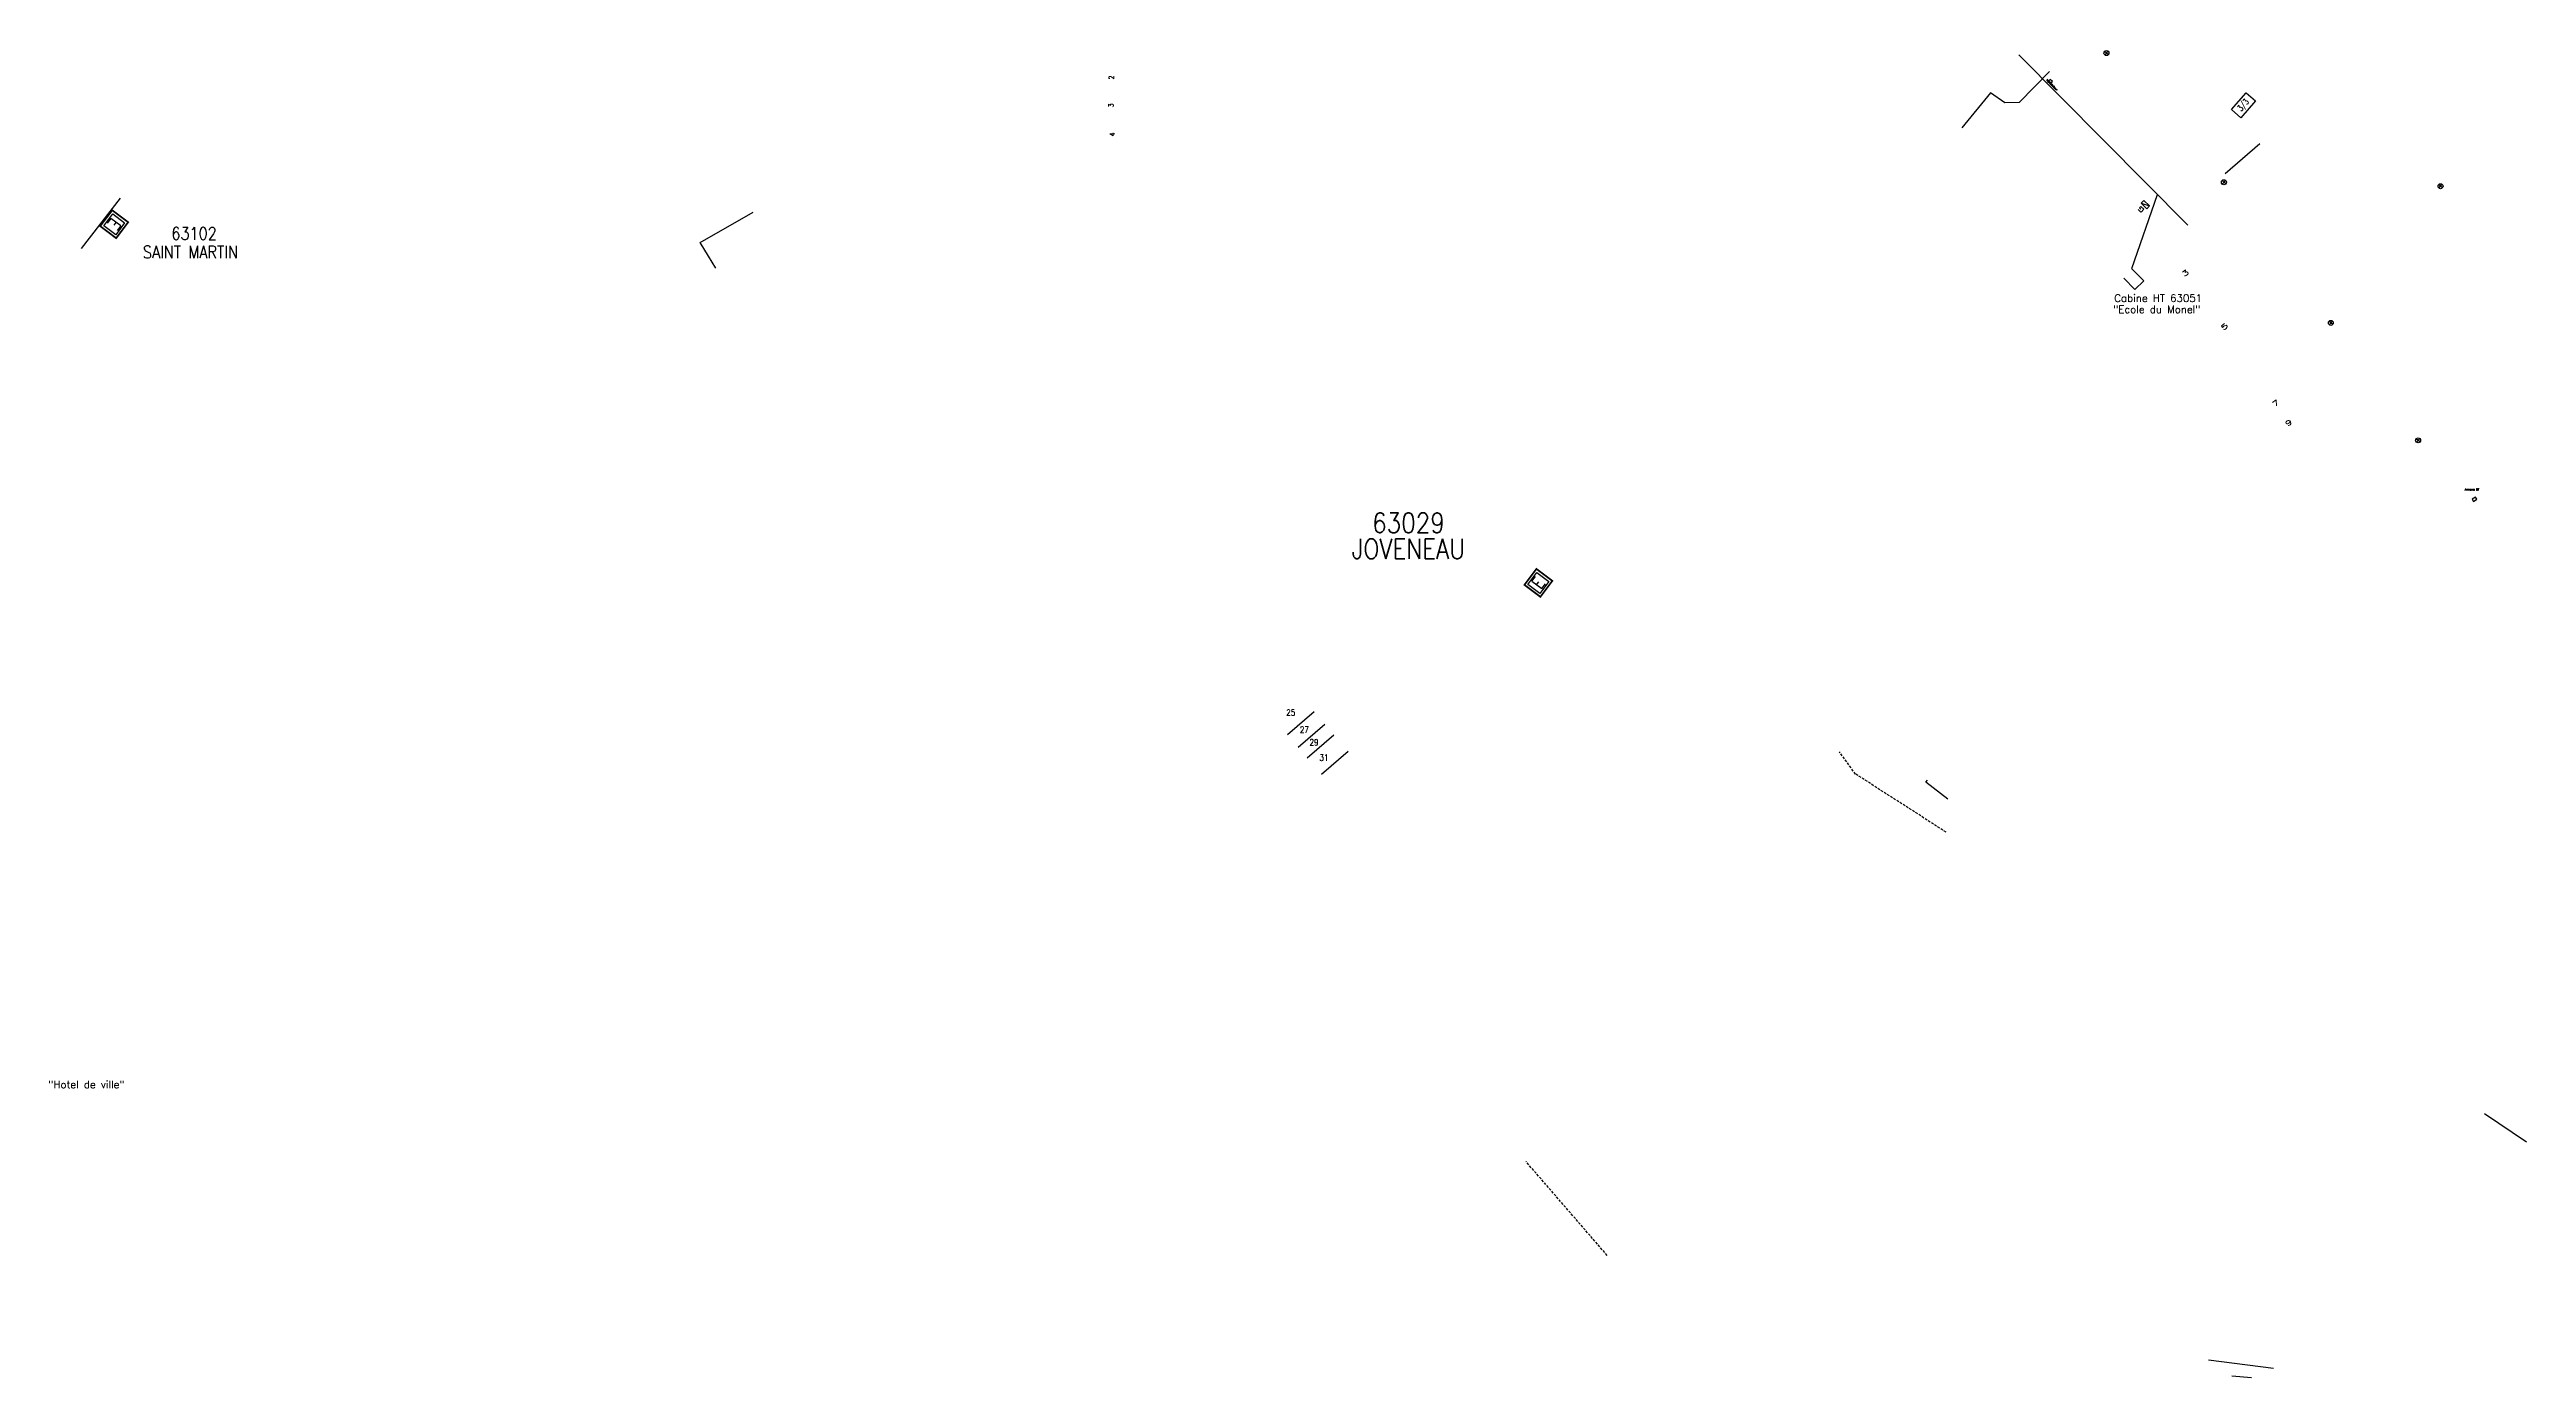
# Model space of a CAD drawing. Header units: millimetres. Extents: x 80014 to 81018, y 144000 to 145000.
# Drawn here: x 80504.5 to 81001.2, y 144000 to 144266.2 of the extents above; entities that cross this region are included whole.
import ezdxf
from ezdxf.enums import TextEntityAlignment as Align

# ---------------------------------------------------------------- set-up
doc = ezdxf.new("R2010")
doc.units = ezdxf.units.MM
doc.linetypes.add('DASHED', pattern=[0.75, 0.5, -0.25])
doc.layers.get('0').update_dxf_attribs({"linetype": 'CONTINUOUS'})
for name, color, linetype in [('B_310', 7, 'CONTINUOUS'), ('BB01', 7, 'CONTINUOUS'), ('BB06', 7, 'CONTINUOUS'), ('BB08', 7, 'CONTINUOUS'), ('BF05', 7, 'CONTINUOUS'), ('BG01', 7, 'CONTINUOUS'), ('BR01', 7, 'CONTINUOUS'), ('BR12', 7, 'CONTINUOUS'), ('M_200', 7, 'CONTINUOUS'), ('W0100', 7, 'CONTINUOUS'), ('W0112', 1, 'DASHED'), ('W0432', 7, 'CONTINUOUS'), ('W0991', 7, 'CONTINUOUS')]:
    doc.layers.add(name, color=color, linetype=linetype)
doc.styles.add('B_ROMANS', font='ROMANS.shx', dxfattribs={"width": 0.75})
doc.styles.add('M_ROMANS', font='ROMANS.shx', dxfattribs={"width": 0.75})
doc.styles.get("Standard").update_dxf_attribs({"font": 'romans.shx', "width": 0.85})

# ---------------------------------------------------------------- blocks, each defined once
blk = doc.blocks.new('M_200_56')
at = {"color": 0, "linetype": 'Continuous', "const_width": 0.35, "flags": 128}
blk.add_lwpolyline([(2, 2), (2, -2), (-2, -2), (-2, 2)], close=True, dxfattribs=at)
at = {"color": 0, "linetype": 'Continuous'}
blk.add_lwpolyline([(-1.5, 1.5), (1.5, 1.5), (1.5, -1.5), (-1.5, -1.5)], close=True, dxfattribs=at)
at = {"color": 0, "linetype": 'Continuous', "width": 0.85}
blk.add_text('E', height=2.5, dxfattribs=at).set_placement((0, 0), align=Align.MIDDLE_CENTER)
for tag, p in [('NUM', (0, 15.06)), ('NOM', (0, 8.65))]:
    blk.add_attdef(tag, text='', height=4, dxfattribs=at).set_placement(p, align=Align.MIDDLE)
at = {"color": 0, "linetype": 'Continuous', "style": 'M_ROMANS', "width": 0.75, "flags": 3}
for tag, p in [('DEF_LEG', (-0.13, -4.99)), ('DEF_COUP', (-0.13, -7.49)), ('DEF_TYPE', (-0.13, -9.99))]:
    blk.add_attdef(tag, text='', height=1.2, dxfattribs=at).set_placement(p, align=Align.MIDDLE)
blk = doc.blocks.new('B_310_01')
at = {"color": 0, "linetype": 'Continuous', "flags": 128}
blk.add_lwpolyline([(-2.25, -1.25), (-2.25, 1.25), (2.25, 1.25), (2.25, -1.25)], close=True, dxfattribs=at)
at = {"color": 0, "linetype": 'Continuous', "style": 'M_ROMANS', "width": 0.75}
blk.add_text('3/3', height=1.2, dxfattribs=at).set_placement((0, 0), align=Align.MIDDLE)
at = {"color": 0, "linetype": 'Continuous', "style": 'M_ROMANS', "width": 0.75, "flags": 3}
for tag, p in [('DEF_LEG', (0, -5)), ('DEF_COUP', (0, -7.5)), ('DEF_TYPE', (0, -10))]:
    blk.add_attdef(tag, text='', height=1.2, dxfattribs=at).set_placement(p, align=Align.MIDDLE)
blk = doc.blocks.new('BR1209')
at = {"color": 0, "linetype": 'Continuous', "flags": 128}
for points in [[(-0.5, 0), (0.5, 0)], [(0, 0.5), (0, -0.5)]]:
    blk.add_lwpolyline(points, dxfattribs=at)
at = {"color": 0, "linetype": 'Continuous'}
blk.add_circle((0, 0), 0.5, dxfattribs=at)
at = {"color": 0, "linetype": 'Continuous', "style": 'B_ROMANS', "width": 0.75}
blk.add_attdef('NUM', text='', height=1.2, dxfattribs=at).set_placement((0, 2), align=Align.MIDDLE)
at = {"color": 0, "linetype": 'Continuous', "style": 'B_ROMANS', "width": 0.75, "flags": 3}
for tag, p in [('DEF_LEG', (0, -10)), ('DEF_COUP', (0, -12.5)), ('DEF_TYPE', (0, -15))]:
    blk.add_attdef(tag, text='', height=1.2, dxfattribs=at).set_placement(p, align=Align.MIDDLE)
blk = doc.blocks.new('T432')
at = {"flags": 128}
for points in [[(0.8, 0.8), (-0.8, 0.8)], [(-0.8, 0.8), (-0.8, 0)], [(0.8, 0.8), (-0.8, 0)], [(-0.8, 0), (0.8, 0)], [(-0.4, 2.1), (-0.4, 1.3)], [(-0.4, 1.3), (0.4, 1.3)], [(-0.39, 2.1), (0.41, 2.1)], [(0, 1.7), (0.4, 1.7)], [(0.4, 1.3), (0.4, 1.7)], [(0.8, 0), (0.8, 0.8)]]:
    blk.add_lwpolyline(points, dxfattribs=at)

msp = doc.modelspace()

# ---------------------------------------------------------------- linework, layer by layer
at = {"layer": 'BB01', "color": 252}
msp.add_line((80510.95, 144226.35), (80518.73, 144236.47), dxfattribs=at)
at = {"layer": 'BB01'}
for p, q in [((80920.43, 144220.37), (80922.66, 144218.11)), ((80924.46, 144219.88), (80922.08, 144222.3)), ((80922.66, 144218.11), (80924.46, 144219.88))]:
    msp.add_line(p, q, dxfattribs=at)
at = {"layer": 'BB01', "color": 252, "flags": 128}
for points in [[(80905.72, 144260.25), (80905.44, 144259.97), (80905.9, 144259.52), (80906.17, 144259.8)], [(80990.31, 144176.08), (80990.57, 144175.65), (80991.25, 144176.06), (80990.98, 144176.49)]]:
    msp.add_lwpolyline(points, close=True, dxfattribs=at)
at = {"layer": 'BB08', "color": 252, "flags": 128}
for points in [[(81001.2, 144047.16), (80992.76, 144052.84)], [(80937.44, 144003.51), (80950.48, 144001.87)], [(80942.13, 144000.33), (80946.09, 144000)]]:
    msp.add_lwpolyline(points, dxfattribs=at)
at = {"layer": 'BF05', "color": 252}
msp.add_line((80922.06, 144222.34), (80927.19, 144237.18), dxfattribs=at)
at = {"layer": 'BG01', "color": 252, "flags": 128}
msp.add_lwpolyline([(80905.58, 144261.83), (80899.45, 144255.62), (80896.57, 144255.58), (80893.76, 144257.57), (80887.97, 144250.51)], dxfattribs=at)
at = {"layer": 'BR01', "color": 252, "flags": 128}
msp.add_lwpolyline([(80899.42, 144265.2), (80933.27, 144231.05)], dxfattribs=at)
at = {"layer": 'W0100', "color": 253}
msp.add_lwpolyline([(80947.73, 144247.31), (80940.77, 144241.3)], dxfattribs=at)
at = {"layer": 'W0100', "color": 252}
for points in [[(80638.12, 144222.4), (80636.65, 144224.81), (80634.96, 144227.55), (80645.63, 144233.6)], [(80885.18, 144115.96), (80880.78, 144119.35), (80881.08, 144119.74)]]:
    msp.add_lwpolyline(points, dxfattribs=at)
at = {"layer": 'W0100', "color": 252, "flags": 128}
for points in [[(80758.12, 144133.43), (80752.77, 144128.81)], [(80760.28, 144130.9), (80754.93, 144126.28)], [(80762.07, 144128.8), (80756.72, 144124.18)], [(80764.96, 144125.5), (80759.61, 144120.88)]]:
    msp.add_lwpolyline(points, dxfattribs=at)
at = {"layer": 'W0112', "color": 252}
msp.add_lwpolyline([(80884.81, 144109.33), (80866.66, 144120.98), (80863.43, 144125.4)], dxfattribs=at)
at = {"layer": 'W0112', "color": 252, "flags": 128}
msp.add_lwpolyline([(80816.86, 144024.48), (80800.59, 144043.28)], dxfattribs=at)

# ---------------------------------------------------------------- block references
at = {"layer": 'B_310', "color": 252, "rotation": 49.11303574949343}
msp.add_blockref('B_310_01', (80944.44, 144255.07), dxfattribs=at)
at = {"layer": 'BR12', "color": 252}
for p, rotation in [((80916.98, 144265.53), 139.2464204029724), ((80940.54, 144239.63), 139.2464204029724), ((80983.97, 144238.84), 139.2464204029721), ((80961.97, 144211.43), 139.2464204029721), ((80979.46, 144187.88), 139.2464204029721)]:
    msp.add_blockref('BR1209', p, dxfattribs=dict(at, rotation=rotation))
at = {"layer": 'M_200'}
ref = msp.add_blockref('M_200_56', (80517.49, 144231.22), dxfattribs=dict(at, rotation=233.0375547490355))
ref.add_attrib('NUM', '63102', dxfattribs={"layer": '0', "color": 0, "linetype": 'Continuous', "height": 2.5, "width": 0.85}).set_placement((80533.51, 144229.36), align=Align.MIDDLE)
ref.add_attrib('NOM', 'SAINT MARTIN', dxfattribs={"layer": '0', "color": 0, "linetype": 'Continuous', "height": 2.5, "width": 0.85}).set_placement((80532.77, 144225.63), align=Align.MIDDLE)
ref = msp.add_blockref('M_200_56', (80803.07, 144159.31), dxfattribs=dict(at, rotation=53.10899513189489))
ref.add_attrib('NUM', '63029', dxfattribs={"layer": '0', "color": 0, "height": 4, "width": 0.85}).set_placement((80777.02, 144171.33), align=Align.MIDDLE)
ref.add_attrib('NOM', 'JOVENEAU', dxfattribs={"layer": '0', "color": 0, "height": 4, "width": 0.85}).set_placement((80777.02, 144166.12), align=Align.MIDDLE)
at = {"layer": 'W0432', "color": 253, "rotation": 136.9259791615698}
msp.add_blockref('T432', (80925.05, 144235.45), dxfattribs=at)

# ---------------------------------------------------------------- texts
at = {"layer": 'BB06', "color": 252, "width": 1.6}
for s, p in [('3', (80932.8, 144221.43)), ('5', (80940.65, 144210.68)), ('7', (80950.95, 144195.33)), ('9', (80953.51, 144191.4))]:
    msp.add_text(s, height=1, rotation=36.8032, dxfattribs=at).set_placement(p, align=Align.MIDDLE)
at = {"layer": 'BB08', "color": 252}
msp.add_text('Horodateur', height=0.4, rotation=314.7464, dxfattribs=at).set_placement((80904.89, 144260.06))
at = {"layer": 'BB08'}
for s, p in [('"Ecole du Monel"', (80918.33, 144213.41)), ('Cabine HT 63051', (80918.55, 144215.65))]:
    msp.add_text(s, height=1.5, dxfattribs=at).set_placement(p)
at = {"layer": 'BB08', "color": 252}
msp.add_text('Armoire BT', height=0.4, dxfattribs=at).set_placement((80988.8, 144177.83))
msp.add_text('"Hotel de ville"', height=1.5, dxfattribs=at).set_placement((80511.92, 144058.77), align=Align.MIDDLE)
at = {"layer": 'W0991', "color": 252, "width": 0.8}
for s, p in [('2', (80717.92, 144260.25)), ('3', (80717.87, 144254.65)), ('4', (80718.14, 144248.83))]:
    msp.add_text(s, height=1, rotation=89.7246, dxfattribs=at).set_placement(p)
at = {"layer": 'W0991', "color": 252, "width": 0.85}
for s, p in [('25', (80752.51, 144132.69)), ('27', (80755.24, 144129.23)), ('29', (80757.17, 144126.73)), ('31', (80759.16, 144123.66))]:
    msp.add_text(s, height=1.25, dxfattribs=at).set_placement(p)

doc.saveas('drawing.dxf')
